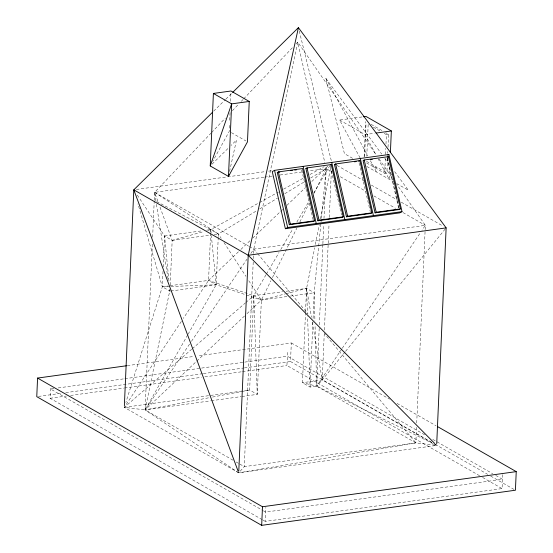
<?xml version="1.0" encoding="UTF-8"?>
<svg xmlns="http://www.w3.org/2000/svg" width="553" height="553" viewBox="0 0 553 553"><rect width="100%" height="100%" fill="white"/><g stroke="black" fill="none" stroke-linecap="round" stroke-linejoin="round"><path stroke-width="0.41" stroke-dasharray="2.77 2.07" d="M262.246 519.668L50.109 398.291L50.586 387.446M152.338 244.163L145.1 409.897L238.716 472.829L436.649 445.421L435.432 444.197M152.635 237.258L154.218 201.002M154.259 200.138L154.598 192.368L211.018 133.142M163.011 271.302L162.333 286.8L125.849 402.439M163.197 266.995L164.552 236L136.162 193.37M233.096 460.241L145.1 409.897L170.034 289.433M170.22 285.127L172.177 240.355L159.575 205.965M210.624 233.041L208.557 280.399L183.326 318.417M210.665 232.184L210.776 229.599L258.859 202.896M188.089 334.212L216.175 284.76L218.241 237.403M218.283 236.539L218.394 233.96L256.779 210.686M229.488 125.379L229.225 131.4L212.705 161.441M229.709 120.222L230.048 112.487M230.539 101.317L230.912 92.724M253.212 262.06L244.281 466.642L238.716 472.829L124.294 407.361L181.425 321.286M253.364 258.604L253.551 254.29M253.592 253.426L253.779 249.113L297.721 42.118L376.061 154.612M265.952 274.869L253.751 295.717L249.638 390.01L257.256 394.372L261.369 300.079L270.901 280.744M502.691 474.647L502.076 488.589L265.246 521.382L265.855 507.44M479.589 475.725L286.938 365.505L287.546 351.556M431.458 442.179L290.512 361.538L291.32 342.943L197.338 355.952M305.526 312.41L302.456 382.697L310.074 387.059L316.669 386.146L432.778 443.506M305.56 311.553L306.569 288.403L314.678 247.82M312.915 321.908L310.074 387.059L307.579 316.717M313.067 318.48L314.194 292.765L320.961 222.562M319.199 328.309L316.669 386.146L415.856 442.891L436.649 445.421L435.156 444.564M319.344 324.86L322.848 244.578M322.89 243.714L323.719 224.725M323.982 218.684L326.166 168.617L325.786 166.944M324.258 333.528L322.233 379.959L316.669 386.146L302.456 382.697L322.233 379.959L432.163 442.856M324.411 330.086L328.164 244.101M328.206 243.244L329.028 224.324M329.325 217.447L331.358 171.015M364.144 156.976L365.692 121.584M364.586 156.513L366.051 122.994M366.784 156.209L368.25 122.69M387.535 158.393L386.9 172.999L384.701 173.303L385.337 158.697M385.524 154.398L385.787 148.384M385.98 144.084L386.388 134.635L384.211 133.384M387.764 153.236L387.84 151.515M388.026 147.222L388.586 134.331L385.683 132.665M389.796 166.342L389.229 179.29L378.162 158.835M416.533 427.351L415.856 442.891L238.716 472.829M416.72 423.038L425.112 230.539M425.146 229.675L425.333 225.354L396.757 184.322M321.044 221.705L321.293 219.133M321.376 218.276L326.166 168.617L309.092 170.981M315.348 244.433L319.233 224.988M320.415 219.071L330.549 168.333M229.578 171.437L236.49 140.075L230.995 145.494M272.422 277.654L296.816 228.161M299.864 221.974L309.016 203.414M313.973 193.363L326.166 168.617L332.132 172.031M187.661 334.966L145.1 409.897L124.294 407.361L191.642 349.289M266.387 274.122L279.016 252.527M280.758 249.548L292.959 228.693M296.878 221.995L309.079 201.14M313.869 192.949L329.553 166.142M189.534 344.153L145.1 409.897L210.52 400.842M191.469 341.298L247.018 259.115M250.882 253.398L253.779 249.113L425.333 225.354L421.953 230.359M341.782 348.984L316.669 386.146L315.03 324.466M342.266 348.272L420.024 233.221M345.058 351.943L322.233 379.959L312.224 321.466M345.597 351.279L446.133 227.877M211.605 132.52L225.265 118.183M232.391 110.697L238.336 104.462M241.302 101.344L243.085 99.478M243.679 98.856L292.972 47.109M295.938 43.991L297.721 42.118L324.846 162.755M213.652 111.153L225.32 99.658M225.935 99.056L231.465 93.609M212.062 164.144L228.555 147.9M238.419 251.795L208.557 280.399L169.059 285.866M240.908 249.41L250.239 240.472M252.728 238.094L282.583 209.49M286.938 205.322L305.602 187.439M311.823 181.481L327.998 165.99M244.495 316.019L145.1 409.897L209.172 397.711M246.991 313.662L261.369 300.079L285.203 293.926M192.292 348.722L245.256 303.051M245.905 302.484L253.751 295.717L282.714 291.708M259.73 208.896L277.447 198.154M284.83 193.681L304.019 182.048M310.662 178.018L326.166 168.617M259.606 202.474L278.387 192.043M283.648 189.119L303.182 178.273M309.943 174.52L324.217 166.591M168.955 280.972L164.552 236L172.177 240.355L203.386 231.659M208.308 230.283L210.776 229.599L218.394 233.96L221.2 238.267M286.025 293.712L306.569 288.403L314.194 292.765L314.94 321.037M212.539 397.068L241.205 391.614M242.048 391.455L249.638 390.01L243.666 390.833M360.114 157.923L339.611 120.042L362.526 116.87M339.611 120.042L365.042 134.593L374.374 133.301M386.388 134.635L388.586 134.331M136.356 189.465L226.792 176.946M227.642 176.829L265.184 171.63M268.599 171.16L272.007 170.683M155.918 200.884L154.598 192.368L263.857 177.243M264.707 177.126L272.387 176.061M280.074 174.997L302.263 171.928M374.533 167.49L376.731 167.179L386.9 172.999M164.552 236L202.37 230.76M206.573 230.179L210.776 229.599L211.274 234.693M172.177 240.355L210.831 235.004M214.191 234.541L218.394 233.96L154.598 192.368L158.407 202.764M168.216 285.984L162.333 286.8L137.939 203.912M170.794 291.044L216.175 284.76L245.228 294.604M286.122 291.237L306.569 288.403L311.505 317.228M286.931 296.539L261.369 300.079L246.037 294.88M290.339 296.069L314.194 292.765M127.28 365.657L193.923 356.429M53.938 388.524L50.517 388.994L262.654 510.371M58.21 387.93L124.045 378.819M124.902 378.701L287.346 356.208L425.278 435.121M38.468 396.432L60.685 393.356M65.807 392.644L202.509 373.717M203.366 373.6L243.52 368.042M244.371 367.925L290.512 361.538M50.109 398.291L66.353 396.045M70.632 395.45L123.637 388.116M124.494 387.992L201.444 377.34M204.859 376.87L241.626 371.775M242.484 371.657L286.938 365.505M124.294 407.361L242.815 390.957M211.37 400.725L241.108 396.605M241.958 396.487L257.256 394.372L253.751 295.717L208.557 280.399L216.175 284.76L211.357 235.537M170.027 286.509L162.333 286.8L169.958 291.154L169.792 289.461M170.884 286.475L216.175 284.76M433.552 443.893L436.649 445.421M156.658 201.638L210.776 229.599M371.153 124.356L382.78 131.006M373.316 127.155L380.582 131.31M366.563 161.365L376.731 167.179M366.542 162.914L384.701 173.303M352.634 158.345L344.436 153.658L325.821 78.339L381.708 154.1M366.798 166.453L393.646 181.819M396.591 183.506L408.37 190.246L394.013 170.78M336.964 165.409L363.881 180.817M371.36 185.096L397.531 200.068M401.271 202.204L443.14 226.17M340.33 176.725L365.685 191.227M373.883 195.921L395.513 208.294M402.964 212.559L425.333 225.354M231.417 132.651L246.016 141.008M154.598 192.368L248.56 246.126M249.306 246.548L253.779 249.113L257.097 253.08M253.751 295.717L261.369 300.079L248.29 279.956M291.32 342.943L389.533 399.135M397.033 403.42L436.02 425.727M432.771 439.407L492.737 473.721M495.737 475.435L502.483 479.299L265.654 512.085L263.408 510.799M435.204 444.322L487.684 474.35M490.684 476.064L513.924 489.364M482.589 477.439L502.076 488.589M236.076 461.949L239.062 463.656M239.808 464.085L244.281 466.642L415.856 442.891L324.583 333.763M263 520.096L265.246 521.382M257.65 253.737L307.986 313.924M384.784 158.269L389.402 164.524M379.019 158.856L391.828 177.25M224 242.58L245.954 276.362M365.042 134.593L376.109 155.047M325.821 78.339L367.911 156.105M370.365 160.653L376.517 172.018M299.249 30.996L331.316 160.743M387.453 158.096L398.879 207.852M387.19 158.269L398.568 207.845M359.056 162.886L370.289 211.806M330.279 166.011L341.505 214.937M301.689 169.971L313.109 219.728M156.451 204.292L168.236 280.088M169.688 289.454L169.958 291.154M306.569 288.403L307.454 313.281"/><path stroke-width="0.83" d="M126.43 365.775L37.576 378.072L36.761 396.667L261.68 525.35L515.424 490.221L516.239 471.626L437.52 426.584M124.37 405.646L133.798 189.824L212.421 112.37M210.23 165.948L213.396 93.443L230.988 91.003L249.244 101.448L247.474 141.845L228.486 176.393L210.23 165.948L231.652 103.881L249.244 101.448M238.792 471.108L248.221 255.279L298.42 27.65L446.133 227.877L436.725 443.7M261.68 525.35L262.488 506.755L37.576 378.072M390.397 152.531L391.344 130.95L365.92 116.4L363.369 116.752M228.845 174.741L228.486 176.393L231.652 103.881L213.396 93.443M232.695 92.399L298.42 27.65M274.544 170.345L272.256 171.582L285.369 228.714L399.729 212.884L402.017 211.654L388.904 154.515L274.544 170.345L287.664 227.483L285.369 228.714M277.309 172.488L278.387 171.907L302.581 168.561L314.574 220.799L313.489 221.387L289.302 224.732L277.309 172.488L279.811 172.142M305.899 168.534L307.039 167.918L331.233 164.566L343.226 216.811L342.079 217.426L317.885 220.771L305.899 168.534L307.565 168.299M330.086 165.181L331.233 164.566M334.482 164.573L335.63 163.958L359.823 160.605L371.81 212.85L370.669 213.465L346.475 216.817L334.482 164.573L336.155 164.345M358.676 161.227L359.823 160.605M364.22 159.997L363.072 160.612L375.065 212.857L399.259 209.511L400.4 208.896L388.413 156.651L364.22 159.997L376.213 212.241L375.065 212.857M387.757 155.13L388.904 154.515M387.266 157.266L388.413 156.651M289.302 224.732L290.38 224.152L314.574 220.799M317.885 220.771L319.033 220.156L343.226 216.811M346.475 216.817L347.623 216.202L371.81 212.85M376.068 133.066L391.344 130.95M290.657 170.642L292.323 170.414M294.825 170.061L296.491 169.833M354.508 161.801L356.173 161.573M370.579 159.575L372.252 159.347M376.213 212.241L400.4 208.896M287.664 227.483L402.017 211.654M238.115 471.211L133.798 189.824L248.221 255.279L446.133 227.877M262.488 506.755L516.239 471.626M248.221 255.279L434.831 443.582M360.314 158.469L373.427 215.608M335.63 163.958L347.623 216.202M331.724 162.43L344.837 219.569M307.039 167.918L319.033 220.156M303.134 166.391L316.254 223.53M278.387 171.907L290.38 224.152"/></g></svg>
